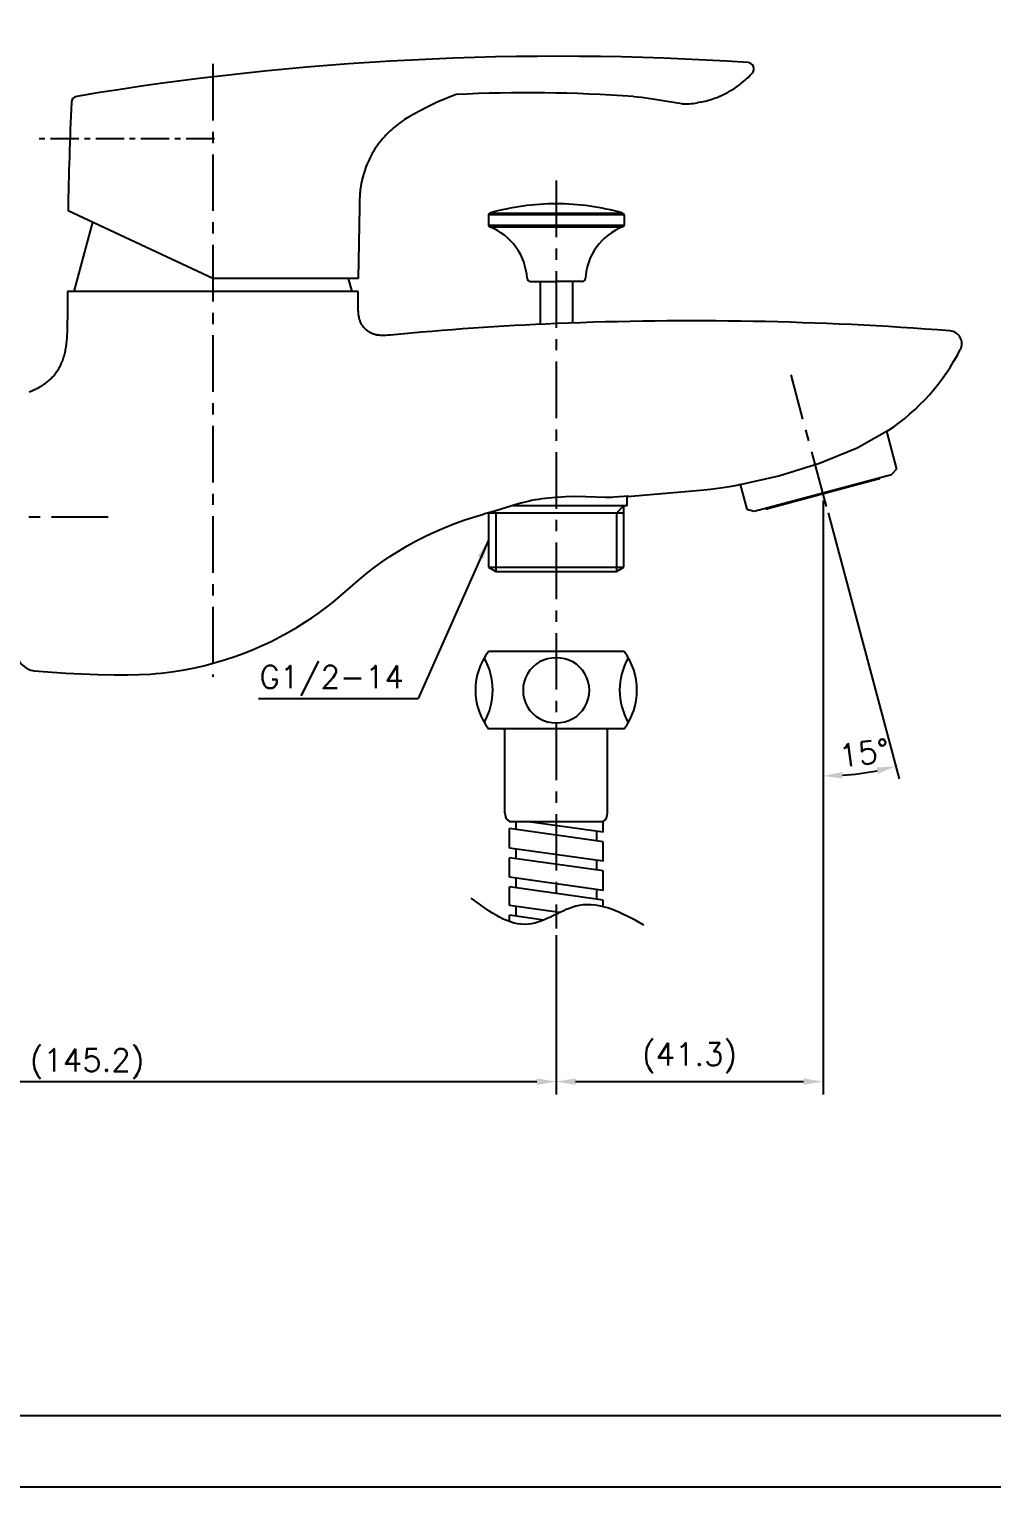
# Model space of a CAD drawing. Extents: x 6992 to 7586, y -5808 to -5388.
# Drawn here: x 7126 to 7275, y -5808.1 to -5582.6 of the extents above; entities that cross this region are included whole.
import ezdxf

# ---------------------------------------------------------------- set-up
doc = ezdxf.new("R2010")
doc.units = 0
doc.header["$LTSCALE"] = 7
doc.header["$MEASUREMENT"] = 0
doc.linetypes.add('CENTER', pattern=[2, 1.25, -0.25, 0.25, -0.25])
doc.layers.get('0').update_dxf_attribs({"color": 2, "linetype": 'CONTINUOUS'})
for name, color, linetype in [('08_ALL_FEATURES', 7, 'CONTINUOUS'), ('CL', 1, 'CENTER'), ('D', 2, 'CONTINUOUS'), ('DIM', 2, 'CONTINUOUS'), ('DWG', 7, 'CONTINUOUS'), ('Make2D 표시선', 7, 'CONTINUOUS'), ('TXT', 4, 'CONTINUOUS')]:
    doc.layers.add(name, color=color, linetype=linetype)
doc.styles.add('GHS', font='ROMANS.shx', dxfattribs={"bigfont": 'GHS.shx'})
doc.dimstyles.new('STANDARD$7', dxfattribs={"dimtxt": 3.5, "dimasz": 3, "dimexe": 1, "dimexo": 1, "dimgap": 1, "dimtad": 1, "dimdec": 4, "dimzin": 0, "dimdsep": 46, "dimtxsty": 'GHS', "dimcen": 1, "dimclrd": 256, "dimclre": 256, "dimclrt": 2, "dimadec": 4, "dimazin": 0, "dimtfac": 1, "dimtdec": 4, "dimtmove": 2, "dimatfit": 2, "dimfxl": 0, "dimtolj": 1, "dimtzin": 0, "dimlwd": -1, "dimlwe": -1, "dimarcsym": 0})

msp = doc.modelspace()

# ---------------------------------------------------------------- linework, layer by layer
at = {"linetype": 'Continuous'}
msp.add_lwpolyline([(6992.5, -5808.09), (7586.5, -5808.09), (7586.5, -5388.09), (6992.5, -5388.09)], close=True, dxfattribs=at)
at = {"layer": '08_ALL_FEATURES', "color": 7, "linetype": 'Continuous'}
for p, q in [((7254.16, -5647.33), (7259.42, -5644.35)), ((7248.31, -5649.71), (7254.16, -5647.33)), ((7242.03, -5651.68), (7248.31, -5649.71)), ((7235.36, -5653.14), (7242.03, -5651.68))]:
    msp.add_line(p, q, dxfattribs=at)
at = {"layer": 'CL'}
for p, q in [((7154.42, -5587.93), (7154.42, -5682.77)), ((7207.56, -5606), (7207.56, -5721.71)), ((7249.37, -5656.41), (7243.91, -5636.03)), ((7138.2, -5658.07), (7089.32, -5658.07))]:
    msp.add_line(p, q, dxfattribs=at)
at = {"layer": 'CL', "ltscale": 0.5}
msp.add_line((7154.67, -5599.53), (7127.06, -5599.53), dxfattribs=at)
at = {"layer": 'D'}
for p, q in [((7198.21, -5657.46), (7197.93, -5657.16)), ((7198.21, -5657.46), (7198.21, -5666.46)), ((7216.91, -5657.46), (7218.04, -5656.26)), ((7216.91, -5657.46), (7216.91, -5666.46)), ((7161.48, -5686.14), (7186.21, -5686.14))]:
    msp.add_line(p, q, dxfattribs=at)
msp.add_spline([(7221.14, -5721.17), (7211.1, -5718.15), (7203.27, -5721.05), (7194.39, -5716.99)], degree=3, dxfattribs=at)
at = {"layer": 'DIM'}
for p, q in [((7197.28, -5611.01), (7217.84, -5611.01)), ((7218.06, -5611.3), (7197.06, -5611.3)), ((7197.06, -5612.87), (7218.06, -5612.87)), ((7197.25, -5613.15), (7217.87, -5613.15)), ((7248.85, -5655.48), (7248.85, -5747.39)), ((7249.63, -5657.38), (7260.66, -5698.54)), ((7197.08, -5665.81), (7218.04, -5665.81)), ((7207.56, -5722.71), (7207.56, -5747.39)), ((7207.56, -5722.82), (7207.56, -5747.39)), ((7065.36, -5745.39), (7204.56, -5745.39)), ((7210.56, -5745.39), (7245.85, -5745.39))]:
    msp.add_line(p, q, dxfattribs=at)
msp.add_arc((7248.85, -5654.48), 43.62, 273.9417, 281.0583, dxfattribs=at)
for points in [[(7257.11, -5696.8), (7257.33, -5697.77), (7260.14, -5696.61)], [(7251.87, -5698.49), (7251.84, -5697.49), (7248.85, -5698.1)], [(7204.56, -5744.89), (7204.56, -5745.89), (7207.56, -5745.39)], [(7210.56, -5744.89), (7210.56, -5745.89), (7207.56, -5745.39)], [(7245.85, -5744.89), (7245.85, -5745.89), (7248.85, -5745.39)]]:
    msp.add_solid(points, dxfattribs=at)
at = {"layer": 'DWG'}
for p, q in [((7135.78, -5612.44), (7132.92, -5623.13)), ((7197.06, -5611.3), (7197.06, -5612.87)), ((7218.06, -5611.3), (7218.06, -5612.87)), ((7175.38, -5621.13), (7175.92, -5623.13)), ((7203.55, -5621.58), (7207.56, -5621.58)), ((7205.06, -5621.58), (7205.06, -5628.23)), ((7211.57, -5621.58), (7207.56, -5621.58)), ((7210.06, -5621.58), (7210.06, -5628.02)), ((7258.68, -5644.77), (7260.24, -5650.62)), ((7248.8, -5654.29), (7259.43, -5651.44)), ((7260.24, -5650.62), (7259.43, -5651.44)), ((7236.03, -5652.99), (7237.06, -5656.84)), ((7257.4, -5652.19), (7240.31, -5656.77)), ((7218.56, -5656.26), (7218.56, -5654.85)), ((7238.18, -5657.13), (7248.8, -5654.29)), ((7197.08, -5657.4), (7197.08, -5665.81)), ((7207.56, -5657.46), (7197.08, -5657.46)), ((7200.86, -5656.26), (7218.56, -5656.26)), ((7218.04, -5657.46), (7207.56, -5657.46)), ((7218.04, -5665.81), (7218.04, -5656.26)), ((7237.06, -5656.84), (7238.18, -5657.13)), ((7197.08, -5665.81), (7198.21, -5666.46)), ((7198.21, -5666.46), (7216.91, -5666.46)), ((7216.91, -5666.46), (7218.04, -5665.81))]:
    msp.add_line(p, q, dxfattribs=at)
at = {"layer": 'DWG', "color": 7, "linetype": 'Continuous'}
for p, q in [((7218.06, -5678.83), (7197.06, -5678.83)), ((7218.06, -5690.83), (7197.06, -5690.83)), ((7199.31, -5690.83), (7199.61, -5690.83)), ((7199.61, -5703.81), (7199.61, -5690.83)), ((7215.51, -5703.81), (7215.51, -5690.83)), ((7200.31, -5705.13), (7201.31, -5705.13)), ((7201.31, -5705.13), (7214.81, -5705.13)), ((7201.31, -5705.13), (7201.31, -5706.38)), ((7214.81, -5706.8), (7202.93, -5705.13)), ((7214.81, -5706.8), (7214.81, -5705.13)), ((7214.81, -5708.28), (7200.31, -5706.24)), ((7200.31, -5709.27), (7200.31, -5706.24)), ((7213.81, -5706.66), (7213.81, -5708.14)), ((7214.81, -5711.31), (7200.31, -5709.27)), ((7201.31, -5709.41), (7201.31, -5710.89)), ((7214.81, -5711.31), (7214.81, -5708.28)), ((7214.81, -5712.79), (7200.31, -5710.75)), ((7200.31, -5713.78), (7200.31, -5710.75)), ((7213.81, -5711.17), (7213.81, -5712.65)), ((7214.81, -5715.82), (7200.31, -5713.78)), ((7201.31, -5713.89), (7201.31, -5715.4)), ((7214.81, -5715.82), (7214.81, -5712.79)), ((7200.31, -5718.16), (7200.31, -5715.26)), ((7214.81, -5717.3), (7200.31, -5715.26)), ((7213.81, -5715.64), (7213.81, -5717.16)), ((7208.08, -5719.25), (7200.31, -5718.16)), ((7201.31, -5718.26), (7201.31, -5719.78)), ((7214.81, -5718.32), (7214.81, -5717.3)), ((7200.31, -5720.63), (7200.31, -5719.64)), ((7205.63, -5720.39), (7200.31, -5719.64))]:
    msp.add_line(p, q, dxfattribs=at)
at = {"layer": 'DWG'}
for centre, radius, start, end in [((7197.36, -5611.3), 0.3, 105.9836, 180.002), ((7207.56, -5647.08), 37.5, 90, 105.9144), ((7207.56, -5647.08), 37.5, 74.0856, 90), ((7217.76, -5611.3), 0.3, 359.998, 74.0164), ((7197.36, -5612.87), 0.3, 180.0003, 249.0601), ((7194.04, -5621.58), 9.02, 3.0104, 69.1298), ((7221.08, -5621.58), 9.02, 110.8702, 176.9896), ((7217.76, -5612.87), 0.3, 290.9399, 359.9997), ((7203.55, -5621.08), 0.5, 183.0104, 270), ((7211.57, -5621.08), 0.5, 270, 356.9896), ((7257.27, -5651.71), 0.5, 285, 338.1301), ((7240.18, -5656.29), 0.5, 231.8699, 285)]:
    msp.add_arc(centre, radius, start, end, dxfattribs=at)
at = {"layer": 'DWG', "color": 7, "linetype": 'Continuous'}
for centre, radius, start, end in [((7205.06, -5684.83), 10, 143.0917, 216.8699), ((7187.74, -5684.83), 10, 330, 30), ((7207.44, -5684.85), 5.02, 88.6566, 271.3434), ((7207.68, -5684.85), 5.02, 268.6566, 91.3434), ((7227.38, -5684.83), 10, 150, 210), ((7210.06, -5684.83), 10, 323.1301, 36.8825), ((7201.11, -5703.86), 1.5, 178.2676, 237.8), ((7214.01, -5703.86), 1.5, 302.2, 1.7324)]:
    msp.add_arc(centre, radius, start, end, dxfattribs=at)
at = {"layer": 'Make2D 표시선'}
for p, q in [((7234.48, -5592.12), (7235.2, -5591.67)), ((7229.83, -5593.88), (7229.35, -5593.96)), ((7154.42, -5621.13), (7132.01, -5610.68)), ((7177.11, -5610.13), (7176.92, -5621.13)), ((7176.92, -5621.13), (7154.42, -5621.13)), ((7132.92, -5623.13), (7131.92, -5623.13)), ((7131.92, -5623.13), (7131.92, -5627.54)), ((7154.42, -5623.13), (7131.92, -5623.13)), ((7176.92, -5623.13), (7154.42, -5623.13)), ((7176.92, -5623.13), (7175.92, -5623.13)), ((7176.92, -5625.4), (7176.92, -5623.13)), ((7258.94, -5644.68), (7258.69, -5644.81)), ((7229.89, -5653.89), (7231.43, -5653.72)), ((7231.43, -5653.72), (7232.98, -5653.52)), ((7232.98, -5653.52), (7234.4, -5653.3)), ((7234.4, -5653.3), (7235.83, -5653.06)), ((7236.04, -5653.01), (7235.83, -5653.06)), ((7218.81, -5654.83), (7216.49, -5654.99)), ((7218.56, -5654.85), (7229.89, -5653.89)), ((7193.25, -5658.54), (7194.77, -5658.05)), ((7194.77, -5658.05), (7196.31, -5657.61)), ((7197.84, -5657.19), (7196.31, -5657.61)), ((7187.32, -5661), (7188.75, -5660.32)), ((7188.75, -5660.32), (7190.22, -5659.69)), ((7190.22, -5659.69), (7191.73, -5659.09)), ((7191.73, -5659.09), (7193.25, -5658.54)), ((7183.13, -5663.3), (7184.48, -5662.5)), ((7184.48, -5662.5), (7185.88, -5661.73)), ((7185.88, -5661.73), (7187.32, -5661)), ((7179.52, -5665.75), (7180.65, -5664.93)), ((7180.65, -5664.93), (7181.82, -5664.14)), ((7181.82, -5664.14), (7183.13, -5663.3)), ((7177.2, -5667.6), (7178.46, -5666.57)), ((7178.46, -5666.57), (7179.52, -5665.75)), ((7173.02, -5671.19), (7177.2, -5667.6)), ((7171.54, -5672.36), (7172.35, -5671.73)), ((7172.35, -5671.73), (7173.02, -5671.19)), ((7168.76, -5674.28), (7169.74, -5673.64)), ((7169.74, -5673.64), (7170.7, -5672.97)), ((7170.7, -5672.97), (7171.54, -5672.36)), ((7164.8, -5676.59), (7166.15, -5675.86)), ((7166.15, -5675.86), (7167.47, -5675.09)), ((7167.47, -5675.09), (7168.76, -5674.28)), ((7159.25, -5679.1), (7160.67, -5678.54)), ((7160.67, -5678.54), (7162.06, -5677.93)), ((7162.06, -5677.93), (7163.44, -5677.29)), ((7163.44, -5677.29), (7164.8, -5676.59)), ((7153, -5681.04), (7154.64, -5680.62)), ((7154.64, -5680.62), (7156.24, -5680.15)), ((7156.24, -5680.15), (7157.83, -5679.63)), ((7157.83, -5679.63), (7159.25, -5679.1)), ((7126.79, -5681.82), (7131.65, -5682.19)), ((7131.65, -5682.19), (7136.63, -5682.41)), ((7136.63, -5682.41), (7139.13, -5682.46)), ((7139.13, -5682.46), (7141.26, -5682.46)), ((7141.26, -5682.46), (7143, -5682.42)), ((7143, -5682.42), (7144.75, -5682.33)), ((7144.75, -5682.33), (7145.57, -5682.27)), ((7145.57, -5682.27), (7146.4, -5682.19)), ((7146.4, -5682.19), (7148.04, -5681.99)), ((7148.04, -5681.99), (7149.7, -5681.73)), ((7149.7, -5681.73), (7151.36, -5681.41)), ((7151.36, -5681.41), (7153, -5681.04))]:
    msp.add_line(p, q, dxfattribs=at)
for points in [[(7192.1, -5592.65), (7191.13, -5593.02), (7190.18, -5593.42), (7189.23, -5593.83), (7188.3, -5594.26), (7187.39, -5594.71), (7186.49, -5595.18), (7185.53, -5595.71), (7184.69, -5596.2), (7184.1, -5596.56), (7183.81, -5596.75), (7183.53, -5596.95), (7183.29, -5597.11), (7183.05, -5597.29), (7182.82, -5597.47), (7182.6, -5597.65), (7182.35, -5597.86), (7182.11, -5598.07), (7181.87, -5598.29), (7181.63, -5598.51), (7181.4, -5598.75), (7181.18, -5598.98), (7180.96, -5599.22), (7180.74, -5599.47), (7180.51, -5599.74), (7180.29, -5600.02), (7180.07, -5600.31), (7179.86, -5600.6), (7179.66, -5600.89), (7179.46, -5601.19), (7179.27, -5601.5), (7179.09, -5601.81), (7178.92, -5602.12), (7178.75, -5602.44), (7178.6, -5602.76), (7178.45, -5603.08), (7178.3, -5603.41), (7178.17, -5603.74), (7178.04, -5604.08), (7177.92, -5604.41), (7177.82, -5604.74), (7177.72, -5605.07), (7177.62, -5605.4), (7177.54, -5605.73), (7177.46, -5606.09), (7177.39, -5606.44), (7177.33, -5606.79), (7177.27, -5607.15), (7177.23, -5607.43), (7177.2, -5607.72), (7177.18, -5608.01), (7177.16, -5608.3), (7177.13, -5608.95), (7177.11, -5610.13)], [(7219.51, -5592.97), (7220.78, -5593.1), (7222.14, -5593.28), (7226.98, -5594.07), (7227.08, -5594.09), (7227.17, -5594.1), (7227.29, -5594.11), (7227.41, -5594.11), (7227.53, -5594.12), (7227.65, -5594.12), (7227.77, -5594.12), (7227.9, -5594.12), (7228.14, -5594.11), (7228.44, -5594.08), (7228.75, -5594.05), (7229.05, -5594.01), (7229.35, -5593.96)], [(7181.88, -5629.9), (7181.53, -5629.93), (7181.18, -5629.95), (7180.91, -5629.96), (7180.78, -5629.97), (7180.65, -5629.96), (7180.53, -5629.96), (7180.41, -5629.95), (7180.29, -5629.95), (7180.17, -5629.93), (7180.05, -5629.92), (7179.93, -5629.9), (7179.81, -5629.88), (7179.69, -5629.86), (7179.58, -5629.83), (7179.47, -5629.8), (7179.36, -5629.77), (7179.26, -5629.73), (7179.15, -5629.69), (7179.04, -5629.65), (7178.94, -5629.6), (7178.84, -5629.55), (7178.74, -5629.5), (7178.64, -5629.44), (7178.55, -5629.38), (7178.46, -5629.32), (7178.37, -5629.26), (7178.28, -5629.19), (7178.19, -5629.12), (7178.11, -5629.05), (7178.03, -5628.97), (7177.95, -5628.89), (7177.88, -5628.81), (7177.81, -5628.73), (7177.74, -5628.64), (7177.67, -5628.56), (7177.61, -5628.47), (7177.55, -5628.38), (7177.49, -5628.28), (7177.43, -5628.18), (7177.38, -5628.08), (7177.33, -5627.98), (7177.28, -5627.87), (7177.24, -5627.77), (7177.2, -5627.66), (7177.16, -5627.55), (7177.13, -5627.44), (7177.09, -5627.32), (7177.07, -5627.21), (7177.04, -5627.09), (7177.02, -5626.98), (7177, -5626.86), (7176.98, -5626.74), (7176.97, -5626.62), (7176.95, -5626.49), (7176.94, -5626.36), (7176.93, -5626.1), (7176.92, -5625.75), (7176.92, -5625.4)], [(7125.99, -5638.67), (7126.4, -5638.51), (7126.8, -5638.33), (7127, -5638.24), (7127.19, -5638.15), (7127.38, -5638.05), (7127.57, -5637.95), (7127.75, -5637.84), (7127.93, -5637.73), (7128.1, -5637.62), (7128.28, -5637.51), (7128.45, -5637.39), (7128.61, -5637.27), (7128.77, -5637.15), (7128.93, -5637.02), (7129.08, -5636.89), (7129.23, -5636.75), (7129.38, -5636.61), (7129.52, -5636.47), (7129.65, -5636.33), (7129.79, -5636.18), (7129.92, -5636.03), (7130.04, -5635.87), (7130.16, -5635.71), (7130.27, -5635.55), (7130.39, -5635.38), (7130.49, -5635.22), (7130.59, -5635.04), (7130.69, -5634.87), (7130.79, -5634.69), (7130.88, -5634.51), (7130.96, -5634.32), (7131.04, -5634.14), (7131.12, -5633.95), (7131.19, -5633.75), (7131.26, -5633.56), (7131.33, -5633.36), (7131.39, -5633.16), (7131.44, -5632.96), (7131.5, -5632.75), (7131.55, -5632.54), (7131.59, -5632.33), (7131.63, -5632.12), (7131.71, -5631.69), (7131.77, -5631.25), (7131.81, -5630.8), (7131.85, -5630.35), (7131.88, -5629.89), (7131.9, -5629.42), (7131.92, -5627.54)], [(7207.56, -5655), (7206.4, -5655.1), (7205.87, -5655.16), (7205.34, -5655.23), (7204.81, -5655.31), (7204.28, -5655.4), (7203.76, -5655.51), (7203.23, -5655.62), (7202.28, -5655.85), (7201.34, -5656.11), (7198.21, -5657.09), (7197.84, -5657.19)], [(7216.49, -5654.99), (7216.19, -5655), (7215.89, -5655.01), (7215.18, -5655.01), (7212.13, -5654.91), (7210.56, -5654.89), (7209.06, -5654.92), (7208.31, -5654.95), (7207.56, -5655)]]:
    msp.add_lwpolyline(points, dxfattribs=at)
for centre, radius, start, end in [((7207.93, -6038.17), 451.41, 86.2797, 99.5084), ((7237.16, -5588.71), 1, 317.1129, 86.2825), ((7226.96, -5579.24), 14.91, 303.5318, 317.1185), ((7133.52, -5593.95), 1, 99.5085, 177.4547), ((7203.24, -5829.7), 237.29, 86.0687, 92.7065), ((7226.96, -5579.24), 14.92, 289.3989, 300.2544), ((7744.78, -5621.13), 612.86, 177.45418, 179.02335), ((7227.01, -5579.4), 14.75, 281.0125, 289.4247), ((7227.8, -6108.02), 480.33, 92.4149, 95.4847), ((7228.62, -6142.55), 514.86, 85.5594, 92.3437), ((7268.33, -5631.23), 2, 332.8084, 85.5662), ((7240.26, -5616.81), 33.55, 303.8304, 332.8072), ((7127.06, -5678.84), 3, 179.9997, 264.8255)]:
    msp.add_arc(centre, radius, start, end, dxfattribs=at)
at = {"layer": 'TXT', "color": 4, "linetype": 'Continuous'}
msp.add_line((7572.5, -5797.09), (7018.5, -5797.09), dxfattribs=at)

# ---------------------------------------------------------------- texts
at = {"layer": 'D', "style": 'GHS'}
msp.add_text('G1/2-14', height=3.5, dxfattribs=at).set_placement((7161.64, -5684.53))
at = {"layer": 'DIM', "insert": (7255.21, -5694.56), "char_height": 3.5, "attachment_point": 5, "rotation": 7.5, "style": 'GHS'}
msp.add_mtext('\\A1;15°', dxfattribs=at)
at = {"layer": 'DIM', "char_height": 3.5, "attachment_point": 5, "style": 'GHS'}
for s, insert in [('\\A1;(41.3)', (7228.21, -5741.73)), ('(145.2)', (7134.96, -5742.64))]:
    msp.add_mtext(s, dxfattribs=dict(at, insert=insert))

# ---------------------------------------------------------------- leaders
at = {"layer": 'D'}
msp.add_leader([(7197.08, -5661.6), (7186.21, -5686.14)], dimstyle='STANDARD$7', override={"dimexe": 2, "dimgap": 1, "dimtad": 0, "dimclrt": 256, "dimatfit": 0}, dxfattribs=at)

doc.saveas('drawing.dxf')
